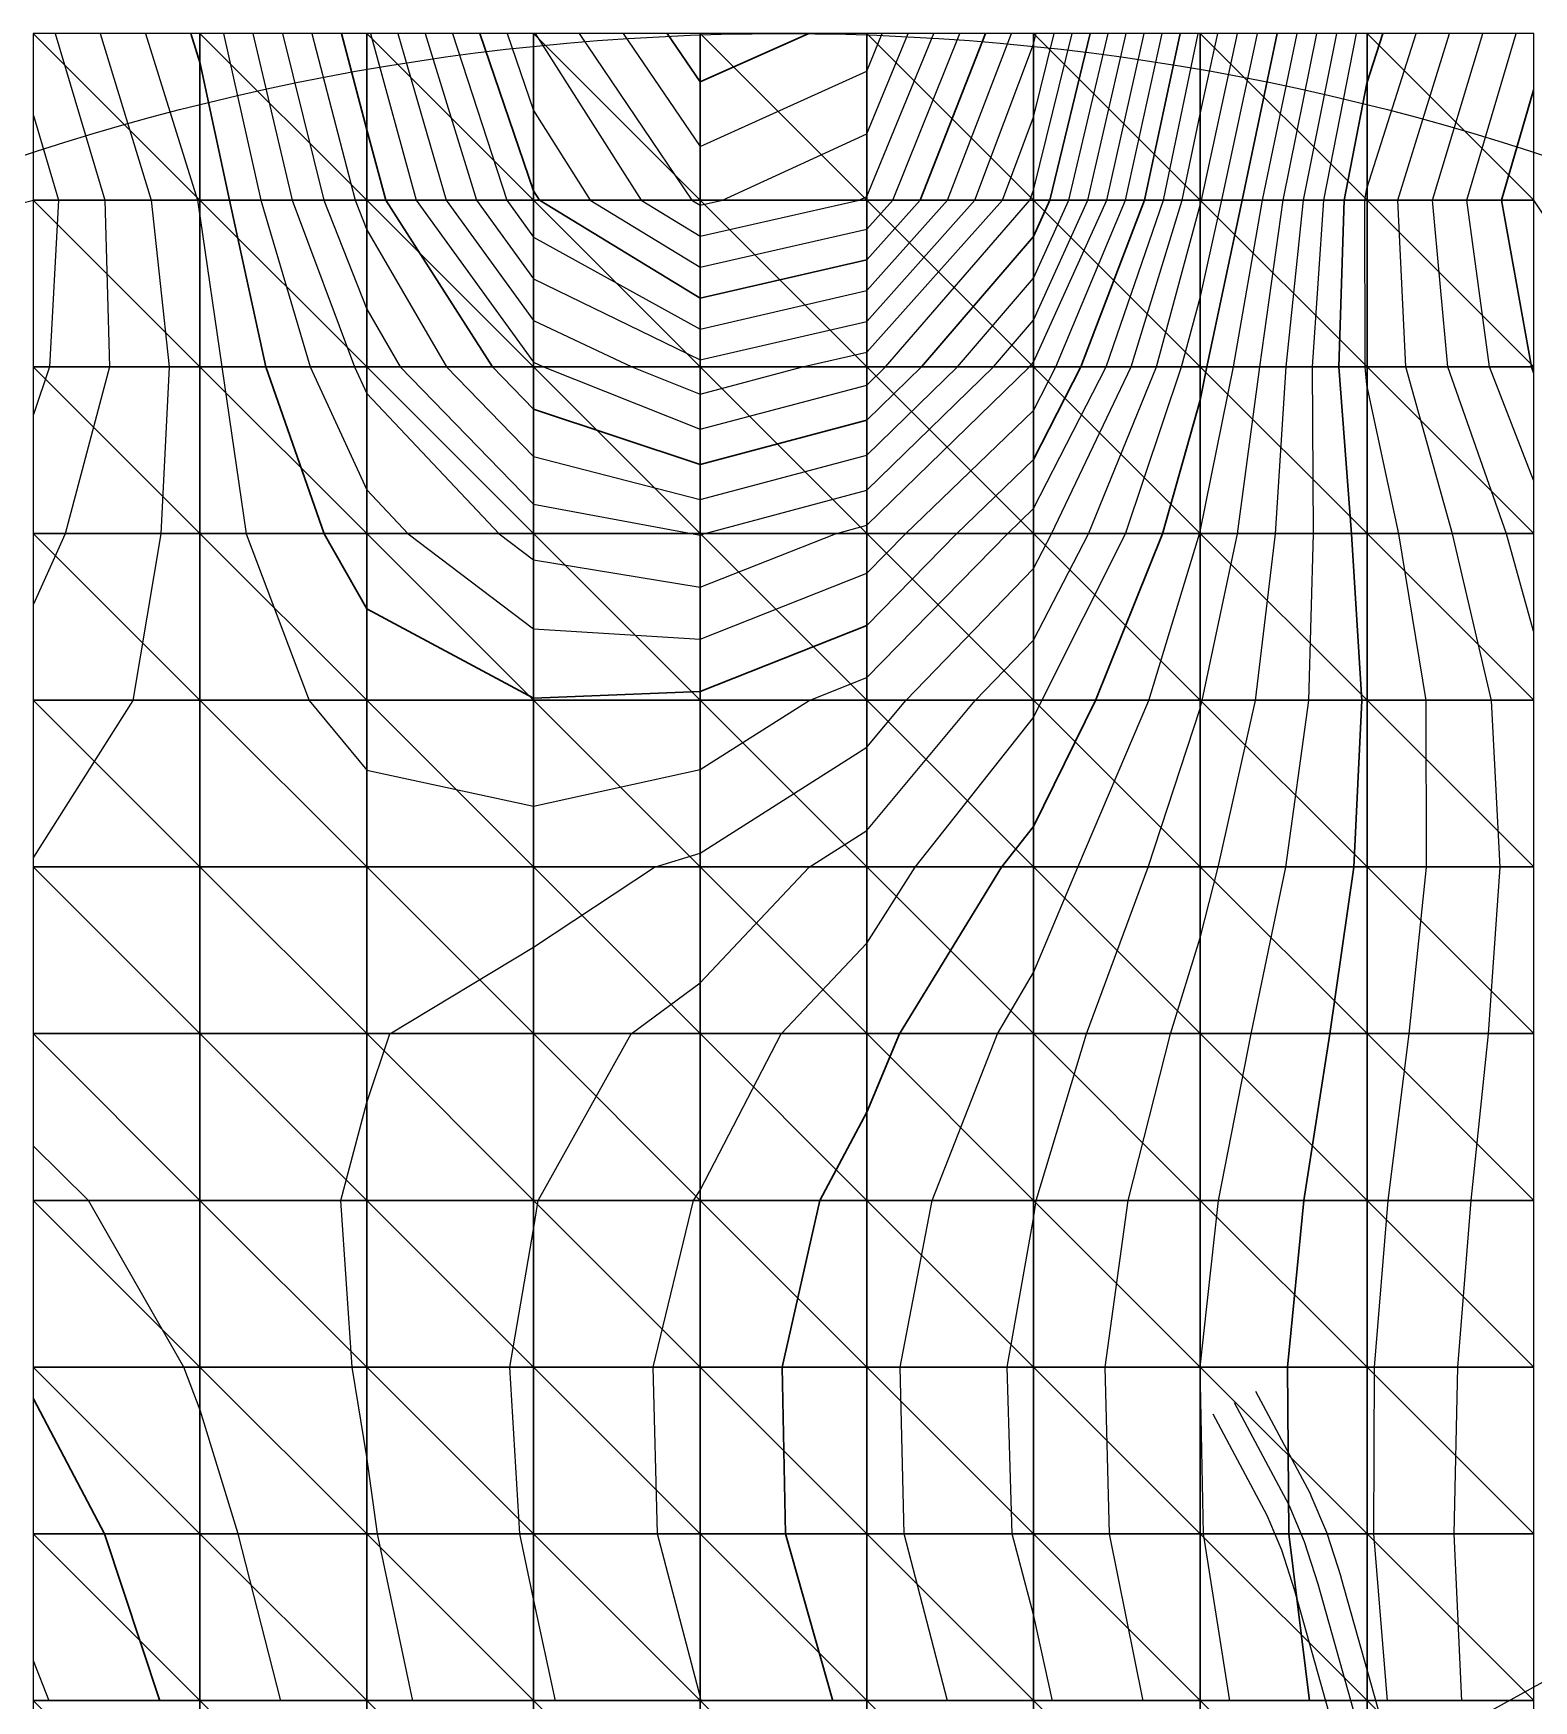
# Model space of a CAD drawing. Header units: metres. Extents: x -746 to 502, y -636 to 300.
# Drawn here: x -93.1 to 93.1, y 93.1 to 300 of the extents above; entities that cross this region are included whole.
import ezdxf

# ---------------------------------------------------------------- set-up
doc = ezdxf.new("R2010")
doc.units = ezdxf.units.M
for name, color, linetype in [('TOPO_AOI', 6, 'Continuous'), ('TOPO_CONT_MAJR', 7, 'Continuous'), ('TOPO_CONT_MINR', 249, 'Continuous'), ('TOPO_ELEV', 9, 'Continuous'), ('TOPO_HYDR_BASN', 140, 'Continuous'), ('TOPO_HYDR_STRM', 5, 'Continuous'), ('TOPO_ROAD', 3, 'Continuous')]:
    doc.layers.add(name, color=color, linetype=linetype)

msp = doc.modelspace()

# ---------------------------------------------------------------- linework, layer by layer
at = {"layer": 'TIN_SURFACE', "color": 252}
for points in [[(-93.11, 279.33, 614.54), (-72.42, 279.33, 610.94), (-93.11, 300.02, 613.48)], [(-72.42, 279.33, 610.94), (-72.42, 300.02, 609.79), (-93.11, 300.02, 613.48)], [(-72.42, 279.33, 610.94), (-51.73, 279.33, 605.63), (-72.42, 300.02, 609.79)], [(-51.73, 279.33, 605.63), (-51.73, 300.02, 604.14), (-72.42, 300.02, 609.79)], [(-51.73, 279.33, 605.63), (-31.04, 279.33, 600.12), (-51.73, 300.02, 604.14)], [(-31.04, 279.33, 600.12), (-31.04, 300.02, 598.04), (-51.73, 300.02, 604.14)], [(-31.04, 279.33, 600.12), (-10.35, 279.33, 596.84), (-31.04, 300.02, 598.04)], [(-10.35, 279.33, 596.84), (-10.35, 300.02, 594.25), (-31.04, 300.02, 598.04)], [(-10.35, 279.33, 596.84), (10.35, 279.33, 598.06), (-10.35, 300.02, 594.25)], [(10.35, 279.33, 598.06), (10.35, 300.02, 595.4), (-10.35, 300.02, 594.25)], [(10.35, 279.33, 598.06), (31.04, 279.33, 604.14), (10.35, 300.02, 595.4)], [(31.04, 279.33, 604.14), (31.04, 300.02, 601.85), (10.35, 300.02, 595.4)], [(31.04, 279.33, 604.14), (51.73, 279.33, 612.95), (31.04, 300.02, 601.85)], [(51.73, 279.33, 612.95), (51.73, 300.02, 611.11), (31.04, 300.02, 601.85)], [(51.73, 279.33, 612.95), (72.42, 279.33, 621.11), (51.73, 300.02, 611.11)], [(72.42, 279.33, 621.11), (72.42, 300.02, 619.53), (51.73, 300.02, 611.11)], [(72.42, 279.33, 621.11), (93.11, 279.33, 625.92), (72.42, 300.02, 619.53)], [(93.11, 279.33, 625.92), (93.11, 300.02, 624.52), (72.42, 300.02, 619.53)], [(-93.11, 258.64, 614.27), (-72.42, 258.64, 611.49), (-93.11, 279.33, 614.54)], [(-72.42, 258.64, 611.49), (-72.42, 279.33, 610.94), (-93.11, 279.33, 614.54)], [(-72.42, 258.64, 611.49), (-51.73, 258.64, 607.73), (-72.42, 279.33, 610.94)], [(-51.73, 258.64, 607.73), (-51.73, 279.33, 605.63), (-72.42, 279.33, 610.94)], [(-51.73, 258.64, 607.73), (-31.04, 258.64, 604.11), (-51.73, 279.33, 605.63)], [(-31.04, 258.64, 604.11), (-31.04, 279.33, 600.12), (-51.73, 279.33, 605.63)], [(-31.04, 258.64, 604.11), (-10.35, 258.64, 602.23), (-31.04, 279.33, 600.12)], [(-10.35, 258.64, 602.23), (-10.35, 279.33, 596.84), (-31.04, 279.33, 600.12)], [(-10.35, 258.64, 602.23), (10.35, 258.64, 603.49), (-10.35, 279.33, 596.84)], [(10.35, 258.64, 603.49), (10.35, 279.33, 598.06), (-10.35, 279.33, 596.84)], [(10.35, 258.64, 603.49), (31.04, 258.64, 608.11), (10.35, 279.33, 598.06)], [(31.04, 258.64, 608.11), (31.04, 279.33, 604.14), (10.35, 279.33, 598.06)], [(31.04, 258.64, 608.11), (51.73, 258.64, 614.75), (31.04, 279.33, 604.14)], [(51.73, 258.64, 614.75), (51.73, 279.33, 612.95), (31.04, 279.33, 604.14)], [(51.73, 258.64, 614.75), (72.42, 258.64, 621.07), (51.73, 279.33, 612.95)], [(72.42, 258.64, 621.07), (72.42, 279.33, 621.11), (51.73, 279.33, 612.95)], [(72.42, 258.64, 621.07), (93.11, 258.64, 625.05), (72.42, 279.33, 621.11)], [(93.11, 258.64, 625.05), (93.11, 279.33, 625.92), (72.42, 279.33, 621.11)], [(-93.11, 237.95, 613.33), (-72.42, 237.95, 611.59), (-93.11, 258.64, 614.27)], [(-72.42, 237.95, 611.59), (-72.42, 258.64, 611.49), (-93.11, 258.64, 614.27)], [(-72.42, 237.95, 611.59), (-51.73, 237.95, 609.45), (-72.42, 258.64, 611.49)], [(-51.73, 237.95, 609.45), (-51.73, 258.64, 607.73), (-72.42, 258.64, 611.49)], [(-51.73, 237.95, 609.45), (-31.04, 237.95, 607.62), (-51.73, 258.64, 607.73)], [(-31.04, 237.95, 607.62), (-31.04, 258.64, 604.11), (-51.73, 258.64, 607.73)], [(-31.04, 237.95, 607.62), (-10.35, 237.95, 606.97), (-31.04, 258.64, 604.11)], [(-10.35, 237.95, 606.97), (-10.35, 258.64, 602.23), (-31.04, 258.64, 604.11)], [(-10.35, 237.95, 606.97), (10.35, 237.95, 608.24), (-10.35, 258.64, 602.23)], [(10.35, 237.95, 608.24), (10.35, 258.64, 603.49), (-10.35, 258.64, 602.23)], [(10.35, 237.95, 608.24), (31.04, 237.95, 611.51), (10.35, 258.64, 603.49)], [(31.04, 237.95, 611.51), (31.04, 258.64, 608.11), (10.35, 258.64, 603.49)], [(31.04, 237.95, 611.51), (51.73, 237.95, 616.02), (31.04, 258.64, 608.11)], [(51.73, 237.95, 616.02), (51.73, 258.64, 614.75), (31.04, 258.64, 608.11)], [(51.73, 237.95, 616.02), (72.42, 237.95, 620.41), (51.73, 258.64, 614.75)], [(72.42, 237.95, 620.41), (72.42, 258.64, 621.07), (51.73, 258.64, 614.75)], [(72.42, 237.95, 620.41), (93.11, 237.95, 623.5), (72.42, 258.64, 621.07)], [(93.11, 237.95, 623.5), (93.11, 258.64, 625.05), (72.42, 258.64, 621.07)], [(-93.11, 217.26, 612.55), (-72.42, 217.26, 611.63), (-93.11, 237.95, 613.33)], [(-72.42, 217.26, 611.63), (-72.42, 237.95, 611.59), (-93.11, 237.95, 613.33)], [(-72.42, 217.26, 611.63), (-51.73, 217.26, 610.67), (-72.42, 237.95, 611.59)], [(-51.73, 217.26, 610.67), (-51.73, 237.95, 609.45), (-72.42, 237.95, 611.59)], [(-51.73, 217.26, 610.67), (-31.04, 217.26, 610.03), (-51.73, 237.95, 609.45)], [(-31.04, 217.26, 610.03), (-31.04, 237.95, 607.62), (-51.73, 237.95, 609.45)], [(-31.04, 217.26, 610.03), (-10.35, 217.26, 610.17), (-31.04, 237.95, 607.62)], [(-10.35, 217.26, 610.17), (-10.35, 237.95, 606.97), (-31.04, 237.95, 607.62)], [(-10.35, 217.26, 610.17), (10.35, 217.26, 611.44), (-10.35, 237.95, 606.97)], [(10.35, 217.26, 611.44), (10.35, 237.95, 608.24), (-10.35, 237.95, 606.97)], [(10.35, 217.26, 611.44), (31.04, 217.26, 613.84), (10.35, 237.95, 608.24)], [(31.04, 217.26, 613.84), (31.04, 237.95, 611.51), (10.35, 237.95, 608.24)], [(31.04, 217.26, 613.84), (51.73, 217.26, 616.96), (31.04, 237.95, 611.51)], [(51.73, 217.26, 616.96), (51.73, 237.95, 616.02), (31.04, 237.95, 611.51)], [(51.73, 217.26, 616.96), (72.42, 217.26, 620.1), (51.73, 237.95, 616.02)], [(72.42, 217.26, 620.1), (72.42, 237.95, 620.41), (51.73, 237.95, 616.02)], [(72.42, 217.26, 620.1), (93.11, 217.26, 622.64), (72.42, 237.95, 620.41)], [(93.11, 217.26, 622.64), (93.11, 237.95, 623.5), (72.42, 237.95, 620.41)], [(-93.11, 196.57, 611.97), (-72.42, 196.57, 611.66), (-93.11, 217.26, 612.55)], [(-72.42, 196.57, 611.66), (-72.42, 217.26, 611.63), (-93.11, 217.26, 612.55)], [(-72.42, 196.57, 611.66), (-51.73, 196.57, 611.46), (-72.42, 217.26, 611.63)], [(-51.73, 196.57, 611.46), (-51.73, 217.26, 610.67), (-72.42, 217.26, 611.63)], [(-51.73, 196.57, 611.46), (-31.04, 196.57, 611.56), (-51.73, 217.26, 610.67)], [(-31.04, 196.57, 611.56), (-31.04, 217.26, 610.03), (-51.73, 217.26, 610.67)], [(-31.04, 196.57, 611.56), (-10.35, 196.57, 612.17), (-31.04, 217.26, 610.03)], [(-10.35, 196.57, 612.17), (-10.35, 217.26, 610.17), (-31.04, 217.26, 610.03)], [(-10.35, 196.57, 612.17), (10.35, 196.57, 613.44), (-10.35, 217.26, 610.17)], [(10.35, 196.57, 613.44), (10.35, 217.26, 611.44), (-10.35, 217.26, 610.17)], [(10.35, 196.57, 613.44), (31.04, 196.57, 615.37), (10.35, 217.26, 611.44)], [(31.04, 196.57, 615.37), (31.04, 217.26, 613.84), (10.35, 217.26, 611.44)], [(31.04, 196.57, 615.37), (51.73, 196.57, 617.74), (31.04, 217.26, 613.84)], [(51.73, 196.57, 617.74), (51.73, 217.26, 616.96), (31.04, 217.26, 613.84)], [(51.73, 196.57, 617.74), (72.42, 196.57, 620.19), (51.73, 217.26, 616.96)], [(72.42, 196.57, 620.19), (72.42, 217.26, 620.1), (51.73, 217.26, 616.96)], [(72.42, 196.57, 620.19), (93.11, 196.57, 622.45), (72.42, 217.26, 620.1)], [(93.11, 196.57, 622.45), (93.11, 217.26, 622.64), (72.42, 217.26, 620.1)], [(-93.11, 175.88, 611.42), (-72.42, 175.88, 611.6), (-93.11, 196.57, 611.97)], [(-72.42, 175.88, 611.6), (-72.42, 196.57, 611.66), (-93.11, 196.57, 611.97)], [(-72.42, 175.88, 611.6), (-51.73, 175.88, 611.92), (-72.42, 196.57, 611.66)], [(-51.73, 175.88, 611.92), (-51.73, 196.57, 611.46), (-72.42, 196.57, 611.66)], [(-51.73, 175.88, 611.92), (-31.04, 175.88, 612.48), (-51.73, 196.57, 611.46)], [(-31.04, 175.88, 612.48), (-31.04, 196.57, 611.56), (-51.73, 196.57, 611.46)], [(-31.04, 175.88, 612.48), (-10.35, 175.88, 613.37), (-31.04, 196.57, 611.56)], [(-10.35, 175.88, 613.37), (-10.35, 196.57, 612.17), (-31.04, 196.57, 611.56)], [(-10.35, 175.88, 613.37), (10.35, 175.88, 614.67), (-10.35, 196.57, 612.17)], [(10.35, 175.88, 614.67), (10.35, 196.57, 613.44), (-10.35, 196.57, 612.17)], [(10.35, 175.88, 614.67), (31.04, 175.88, 616.37), (10.35, 196.57, 613.44)], [(31.04, 175.88, 616.37), (31.04, 196.57, 615.37), (10.35, 196.57, 613.44)], [(31.04, 175.88, 616.37), (51.73, 175.88, 618.36), (31.04, 196.57, 615.37)], [(51.73, 175.88, 618.36), (51.73, 196.57, 617.74), (31.04, 196.57, 615.37)], [(51.73, 175.88, 618.36), (72.42, 175.88, 620.47), (51.73, 196.57, 617.74)], [(72.42, 175.88, 620.47), (72.42, 196.57, 620.19), (51.73, 196.57, 617.74)], [(72.42, 175.88, 620.47), (93.11, 175.88, 622.57), (72.42, 196.57, 620.19)], [(93.11, 175.88, 622.57), (93.11, 196.57, 622.45), (72.42, 196.57, 620.19)], [(-93.11, 155.18, 610.8), (-72.42, 155.18, 611.4), (-93.11, 175.88, 611.42)], [(-72.42, 155.18, 611.4), (-72.42, 175.88, 611.6), (-93.11, 175.88, 611.42)], [(-72.42, 155.18, 611.4), (-51.73, 155.18, 612.11), (-72.42, 175.88, 611.6)], [(-51.73, 155.18, 612.11), (-51.73, 175.88, 611.92), (-72.42, 175.88, 611.6)], [(-51.73, 155.18, 612.11), (-31.04, 155.18, 612.97), (-51.73, 175.88, 611.92)], [(-31.04, 155.18, 612.97), (-31.04, 175.88, 612.48), (-51.73, 175.88, 611.92)], [(-31.04, 155.18, 612.97), (-10.35, 155.18, 614.04), (-31.04, 175.88, 612.48)], [(-10.35, 155.18, 614.04), (-10.35, 175.88, 613.37), (-31.04, 175.88, 612.48)], [(-10.35, 155.18, 614.04), (10.35, 155.18, 615.37), (-10.35, 175.88, 613.37)], [(10.35, 155.18, 615.37), (10.35, 175.88, 614.67), (-10.35, 175.88, 613.37)], [(10.35, 155.18, 615.37), (31.04, 155.18, 616.97), (10.35, 175.88, 614.67)], [(31.04, 155.18, 616.97), (31.04, 175.88, 616.37), (10.35, 175.88, 614.67)], [(31.04, 155.18, 616.97), (51.73, 155.18, 618.79), (31.04, 175.88, 616.37)], [(51.73, 155.18, 618.79), (51.73, 175.88, 618.36), (31.04, 175.88, 616.37)], [(51.73, 155.18, 618.79), (72.42, 155.18, 620.74), (51.73, 175.88, 618.36)], [(72.42, 155.18, 620.74), (72.42, 175.88, 620.47), (51.73, 175.88, 618.36)], [(72.42, 155.18, 620.74), (93.11, 155.18, 622.76), (72.42, 175.88, 620.47)], [(93.11, 155.18, 622.76), (93.11, 175.88, 622.57), (72.42, 175.88, 620.47)], [(-93.11, 134.49, 610.13), (-72.42, 134.49, 611.09), (-93.11, 155.18, 610.8)], [(-72.42, 134.49, 611.09), (-72.42, 155.18, 611.4), (-93.11, 155.18, 610.8)], [(-72.42, 134.49, 611.09), (-51.73, 134.49, 612.09), (-72.42, 155.18, 611.4)], [(-51.73, 134.49, 612.09), (-51.73, 155.18, 612.11), (-72.42, 155.18, 611.4)], [(-51.73, 134.49, 612.09), (-31.04, 134.49, 613.15), (-51.73, 155.18, 612.11)], [(-31.04, 134.49, 613.15), (-31.04, 155.18, 612.97), (-51.73, 155.18, 612.11)], [(-31.04, 134.49, 613.15), (-10.35, 134.49, 614.33), (-31.04, 155.18, 612.97)], [(-10.35, 134.49, 614.33), (-10.35, 155.18, 614.04), (-31.04, 155.18, 612.97)], [(-10.35, 134.49, 614.33), (10.35, 134.49, 615.69), (-10.35, 155.18, 614.04)], [(10.35, 134.49, 615.69), (10.35, 155.18, 615.37), (-10.35, 155.18, 614.04)], [(10.35, 134.49, 615.69), (31.04, 134.49, 617.25), (10.35, 155.18, 615.37)], [(31.04, 134.49, 617.25), (31.04, 155.18, 616.97), (10.35, 155.18, 615.37)], [(31.04, 134.49, 617.25), (51.73, 134.49, 619), (31.04, 155.18, 616.97)], [(51.73, 134.49, 619), (51.73, 155.18, 618.79), (31.04, 155.18, 616.97)], [(51.73, 134.49, 619), (72.42, 134.49, 620.91), (51.73, 155.18, 618.79)], [(72.42, 134.49, 620.91), (72.42, 155.18, 620.74), (51.73, 155.18, 618.79)], [(72.42, 134.49, 620.91), (93.11, 134.49, 622.91), (72.42, 155.18, 620.74)], [(93.11, 134.49, 622.91), (93.11, 155.18, 622.76), (72.42, 155.18, 620.74)], [(-93.11, 113.8, 609.46), (-72.42, 113.8, 610.73), (-93.11, 134.49, 610.13)], [(-72.42, 113.8, 610.73), (-72.42, 134.49, 611.09), (-93.11, 134.49, 610.13)], [(-72.42, 113.8, 610.73), (-51.73, 113.8, 611.92), (-72.42, 134.49, 611.09)], [(-51.73, 113.8, 611.92), (-51.73, 134.49, 612.09), (-72.42, 134.49, 611.09)], [(-51.73, 113.8, 611.92), (-31.04, 113.8, 613.1), (-51.73, 134.49, 612.09)], [(-31.04, 113.8, 613.1), (-31.04, 134.49, 613.15), (-51.73, 134.49, 612.09)], [(-31.04, 113.8, 613.1), (-10.35, 113.8, 614.31), (-31.04, 134.49, 613.15)], [(-10.35, 113.8, 614.31), (-10.35, 134.49, 614.33), (-31.04, 134.49, 613.15)], [(-10.35, 113.8, 614.31), (10.35, 113.8, 615.66), (-10.35, 134.49, 614.33)], [(10.35, 113.8, 615.66), (10.35, 134.49, 615.69), (-10.35, 134.49, 614.33)], [(10.35, 113.8, 615.66), (31.04, 113.8, 617.2), (10.35, 134.49, 615.69)], [(31.04, 113.8, 617.2), (31.04, 134.49, 617.25), (10.35, 134.49, 615.69)], [(31.04, 113.8, 617.2), (51.73, 113.8, 618.96), (31.04, 134.49, 617.25)], [(51.73, 113.8, 618.96), (51.73, 134.49, 619), (31.04, 134.49, 617.25)], [(51.73, 113.8, 618.96), (72.42, 113.8, 620.91), (51.73, 134.49, 619)], [(72.42, 113.8, 620.91), (72.42, 134.49, 620.91), (51.73, 134.49, 619)], [(72.42, 113.8, 620.91), (93.11, 113.8, 622.99), (72.42, 134.49, 620.91)], [(93.11, 113.8, 622.99), (93.11, 134.49, 622.91), (72.42, 134.49, 620.91)], [(-93.11, 93.11, 608.86), (-72.42, 93.11, 610.36), (-93.11, 113.8, 609.46)], [(-72.42, 93.11, 610.36), (-72.42, 113.8, 610.73), (-93.11, 113.8, 609.46)], [(-72.42, 93.11, 610.36), (-51.73, 93.11, 611.68), (-72.42, 113.8, 610.73)], [(-51.73, 93.11, 611.68), (-51.73, 113.8, 611.92), (-72.42, 113.8, 610.73)], [(-51.73, 93.11, 611.68), (-31.04, 93.11, 612.85), (-51.73, 113.8, 611.92)], [(-31.04, 93.11, 612.85), (-31.04, 113.8, 613.1), (-51.73, 113.8, 611.92)], [(-31.04, 93.11, 612.85), (-10.35, 93.11, 613.99), (-31.04, 113.8, 613.1)], [(-10.35, 93.11, 613.99), (-10.35, 113.8, 614.31), (-31.04, 113.8, 613.1)], [(-10.35, 93.11, 613.99), (10.35, 93.11, 615.26), (-10.35, 113.8, 614.31)], [(10.35, 93.11, 615.26), (10.35, 113.8, 615.66), (-10.35, 113.8, 614.31)], [(10.35, 93.11, 615.26), (31.04, 93.11, 616.79), (10.35, 113.8, 615.66)], [(31.04, 93.11, 616.79), (31.04, 113.8, 617.2), (10.35, 113.8, 615.66)], [(31.04, 93.11, 616.79), (51.73, 93.11, 618.63), (31.04, 113.8, 617.2)], [(51.73, 93.11, 618.63), (51.73, 113.8, 618.96), (31.04, 113.8, 617.2)], [(51.73, 93.11, 618.63), (72.42, 93.11, 620.72), (51.73, 113.8, 618.96)], [(72.42, 93.11, 620.72), (72.42, 113.8, 620.91), (51.73, 113.8, 618.96)], [(72.42, 93.11, 620.72), (93.11, 93.11, 622.97), (72.42, 113.8, 620.91)], [(93.11, 93.11, 622.97), (93.11, 113.8, 622.99), (72.42, 113.8, 620.91)], [(-93.11, 72.42, 608.37), (-72.42, 72.42, 610.05), (-93.11, 93.11, 608.86)], [(-72.42, 72.42, 610.05), (-72.42, 93.11, 610.36), (-93.11, 93.11, 608.86)], [(-72.42, 72.42, 610.05), (-51.73, 72.42, 611.39), (-72.42, 93.11, 610.36)], [(-51.73, 72.42, 611.39), (-51.73, 93.11, 611.68), (-72.42, 93.11, 610.36)], [(-51.73, 72.42, 611.39), (-31.04, 72.42, 612.43), (-51.73, 93.11, 611.68)], [(-31.04, 72.42, 612.43), (-31.04, 93.11, 612.85), (-51.73, 93.11, 611.68)], [(-31.04, 72.42, 612.43), (-10.35, 72.42, 613.35), (-31.04, 93.11, 612.85)], [(-10.35, 72.42, 613.35), (-10.35, 93.11, 613.99), (-31.04, 93.11, 612.85)], [(-10.35, 72.42, 613.35), (10.35, 72.42, 614.44), (-10.35, 93.11, 613.99)], [(10.35, 72.42, 614.44), (10.35, 93.11, 615.26), (-10.35, 93.11, 613.99)], [(10.35, 72.42, 614.44), (31.04, 72.42, 615.96), (10.35, 93.11, 615.26)], [(31.04, 72.42, 615.96), (31.04, 93.11, 616.79), (10.35, 93.11, 615.26)], [(31.04, 72.42, 615.96), (51.73, 72.42, 617.97), (31.04, 93.11, 616.79)], [(51.73, 72.42, 617.97), (51.73, 93.11, 618.63), (31.04, 93.11, 616.79)], [(51.73, 72.42, 617.97), (72.42, 72.42, 620.32), (51.73, 93.11, 618.63)], [(72.42, 72.42, 620.32), (72.42, 93.11, 620.72), (51.73, 93.11, 618.63)], [(72.42, 72.42, 620.32), (93.11, 72.42, 622.85), (72.42, 93.11, 620.72)], [(93.11, 72.42, 622.85), (93.11, 93.11, 622.97), (72.42, 93.11, 620.72)]]:
    msp.add_3dface(points, dxfattribs=at)
at = {"layer": 'TOPO_AOI', "color": 6}
msp.add_circle((0, 0), 300, dxfattribs=at)
at = {"layer": 'TOPO_CONT_MAJR', "color": 7, "lineweight": 30}
for points, elevation in [([(-73.57, 300), (-72.41, 296.28)], 610), ([(-54.87, 300), (-51.72, 288.05)], 605), ([(-37.68, 300), (-31.03, 280.48)], 600), ([(-14.44, 300), (-10.34, 294)], 595), ([(-10.34, 294), (3.13, 300)], 595), ([(16.96, 279.31), (25.09, 300)], 600), ([(33.06, 279.31), (38.06, 300)], 605), ([(44.81, 279.31), (49.24, 300)], 610), ([(56.93, 279.31), (61.28, 300)], 615), ([(72.41, 293.84), (74.37, 300)], 620), ([(-72.41, 296.28), (-68.75, 279.31)], 610), ([(69.6, 279.31), (72.41, 293.84)], 620), ([(89.13, 279.31), (93.1, 292.97)], 625), ([(-51.72, 288.05), (-49.37, 279.31)], 605), ([(-31.03, 280.48), (-30.29, 279.31)], 600), ([(-68.75, 279.31), (-64.23, 258.62)], 610), ([(-49.37, 279.31), (-36.11, 258.62)], 605), ([(-30.29, 279.31), (-10.34, 267.17)], 600), ([(10.34, 271.91), (16.96, 279.31)], 600), ([(31.03, 274.82), (33.06, 279.31)], 605), ([(36.92, 258.62), (44.81, 279.31)], 610), ([(52.56, 258.62), (56.93, 279.31)], 615), ([(68.91, 258.62), (69.6, 279.31)], 620), ([(92.84, 258.62), (89.13, 279.31)], 625), ([(17.12, 258.62), (31.03, 274.82)], 605), ([(-10.34, 267.17), (10.34, 271.91)], 600), ([(-64.23, 258.62), (-57.02, 237.93)], 610), ([(-36.11, 258.62), (-31.03, 253.4)], 605), ([(10.34, 252.03), (17.12, 258.62)], 605), ([(31.03, 247.14), (36.92, 258.62)], 610), ([(51.72, 254.48), (52.56, 258.62)], 615), ([(70.49, 237.93), (68.91, 258.62)], 620), ([(93.1, 257.93), (92.84, 258.62)], 625), ([(-31.03, 253.4), (-10.34, 246.53)], 605), ([(47.05, 237.93), (51.72, 254.48)], 615), ([(-10.34, 246.53), (10.34, 252.03)], 605), ([(21.47, 237.93), (31.03, 247.14)], 610), ([(-57.02, 237.93), (-51.72, 228.61)], 610), ([(10.34, 226.54), (21.47, 237.93)], 610), ([(38.71, 217.24), (47.05, 237.93)], 615), ([(71.78, 217.24), (70.49, 237.93)], 620), ([(-51.72, 228.61), (-31.03, 217.5)], 610), ([(-10.34, 218.35), (10.34, 226.54)], 610), ([(-31.03, 217.5), (-10.34, 218.35)], 610), ([(31.03, 201.58), (38.71, 217.24)], 615), ([(64.56, 155.17), (67.81, 175.86), (70.78, 196.55), (71.78, 217.24)], 620), ([(10.34, 166.14), (14.39, 175.86), (27.05, 196.55), (31.03, 201.58)], 615), ([(4.53, 155.17), (10.34, 166.14)], 615), ([(0.25, 113.79), (-0.17, 134.48), (4.53, 155.17)], 615), ([(62.73, 113.79), (62.57, 134.48), (64.56, 155.17)], 620), ([(-84.26, 113.79), (-93.1, 130.57)], 610), ([(-77.39, 93.1), (-84.26, 113.79)], 610), ([(6.11, 93.1), (0.25, 113.79)], 615), ([(65.27, 93.1), (62.73, 113.79)], 620)]:
    msp.add_lwpolyline(points, dxfattribs=dict(at, elevation=elevation))
at = {"layer": 'TOPO_CONT_MINR', "color": 249}
for points, elevation in [([(-90.41, 300), (-84.25, 279.31)], 613), ([(-84.8, 300), (-78.5, 279.31)], 612), ([(-79.19, 300), (-72.75, 279.31)], 611), ([(-69.51, 300), (-64.85, 279.31)], 609), ([(-65.85, 300), (-60.96, 279.31)], 608), ([(-62.19, 300), (-57.07, 279.31)], 607), ([(-58.53, 300), (-53.17, 279.31)], 606), ([(-51.25, 300), (-45.61, 279.31)], 604), ([(-47.85, 300), (-41.86, 279.31)], 603), ([(-44.46, 300), (-38.1, 279.31)], 602), ([(-41.07, 300), (-34.35, 279.31)], 601), ([(-34.28, 300), (-31.03, 290.45)], 599), ([(-30.81, 300), (-17.68, 279.31)], 598), ([(-25.35, 300), (-11.38, 279.31)], 597), ([(-19.89, 300), (-10.34, 286)], 596), ([(10.34, 295.34), (12.26, 300)], 596), ([(10.34, 287.55), (15.47, 300)], 597), ([(10.34, 279.76), (18.67, 300)], 598), ([(13.55, 279.31), (21.88, 300)], 599), ([(20.36, 279.31), (28.29, 300)], 601), ([(23.76, 279.31), (31.03, 298.68)], 602), ([(31.03, 298.68), (31.36, 300)], 602), ([(31.03, 289.62), (33.59, 300)], 603), ([(31.03, 280.55), (35.83, 300)], 604), ([(35.41, 279.31), (40.3, 300)], 606), ([(37.76, 279.31), (42.53, 300)], 607), ([(40.11, 279.31), (44.77, 300)], 608), ([(42.46, 279.31), (47, 300)], 609), ([(47.16, 279.31), (51.47, 300)], 611), ([(51.72, 289.98), (53.9, 300)], 612), ([(51.86, 279.31), (56.36, 300)], 613), ([(54.4, 279.31), (58.82, 300)], 614), ([(59.46, 279.31), (63.74, 300)], 616), ([(62, 279.31), (66.2, 300)], 617), ([(64.53, 279.31), (68.66, 300)], 618), ([(67.06, 279.31), (71.11, 300)], 619), ([(72.41, 280.78), (78.51, 300)], 621), ([(76.23, 279.31), (82.65, 300)], 622), ([(80.53, 279.31), (86.79, 300)], 623), ([(84.83, 279.31), (90.93, 300)], 624), ([(-10.34, 286), (10.34, 295.34)], 596), ([(-93.1, 289.84), (-90, 279.31)], 614), ([(-31.03, 290.45), (-23.99, 279.31)], 599), ([(49.5, 279.31), (51.72, 289.98)], 612), ([(27.17, 279.31), (31.03, 289.62)], 603), ([(-7.56, 279.31), (10.34, 287.55)], 597), ([(9.38, 279.31), (10.34, 279.76)], 598), ([(30.57, 279.31), (31.03, 280.55)], 604), ([(72.13, 279.31), (72.41, 280.78)], 621), ([(-90, 279.31), (-91.11, 258.62)], 614), ([(-84.25, 279.31), (-83.67, 258.62)], 613), ([(-78.5, 279.31), (-76.23, 258.62)], 612), ([(-72.75, 279.31), (-72.41, 277.1)], 611), ([(-64.85, 279.31), (-58.73, 258.62)], 609), ([(-60.96, 279.31), (-53.23, 258.62)], 608), ([(-57.07, 279.31), (-51.72, 265.78)], 607), ([(-53.17, 279.31), (-51.72, 275.64)], 606), ([(-45.61, 279.31), (-31.03, 259.21)], 604), ([(-41.86, 279.31), (-31.03, 264.39)], 603), ([(-38.1, 279.31), (-31.03, 269.56)], 602), ([(-34.35, 279.31), (-31.03, 274.74)], 601), ([(-23.99, 279.31), (-10.34, 271.01)], 599), ([(-17.68, 279.31), (-10.34, 274.84)], 598), ([(-11.38, 279.31), (-10.34, 278.68)], 597), ([(-10.34, 278.68), (-7.56, 279.31)], 597), ([(-10.34, 274.84), (9.38, 279.31)], 598), ([(10.34, 275.72), (13.55, 279.31)], 599), ([(10.34, 268.09), (20.36, 279.31)], 601), ([(10.34, 264.28), (23.76, 279.31)], 602), ([(10.34, 260.47), (27.17, 279.31)], 603), ([(12.64, 258.62), (30.57, 279.31)], 604), ([(31.03, 269.62), (35.41, 279.31)], 606), ([(31.03, 264.41), (37.76, 279.31)], 607), ([(31.03, 259.21), (40.11, 279.31)], 608), ([(33.8, 258.62), (42.46, 279.31)], 609), ([(40.04, 258.62), (47.16, 279.31)], 611), ([(43.16, 258.62), (49.5, 279.31)], 612), ([(46.28, 258.62), (51.72, 278.68)], 613), ([(51.72, 278.68), (51.86, 279.31)], 613), ([(51.72, 267.19), (54.4, 279.31)], 614), ([(55.83, 258.62), (59.46, 279.31)], 616), ([(59.1, 258.62), (62, 279.31)], 617), ([(62.37, 258.62), (64.53, 279.31)], 618), ([(65.64, 258.62), (67.06, 279.31)], 619), ([(72.18, 258.62), (72.13, 279.31)], 621), ([(77.25, 258.62), (76.23, 279.31)], 622), ([(82.44, 258.62), (80.53, 279.31)], 623), ([(87.64, 258.62), (84.83, 279.31)], 624), ([(-72.41, 277.1), (-69.73, 258.62)], 611), ([(-51.72, 275.64), (-41.84, 258.62)], 606), ([(-10.34, 271.01), (10.34, 275.72)], 599), ([(-31.03, 274.74), (-10.34, 263.33)], 601), ([(-31.03, 269.56), (-10.34, 259.5)], 602), ([(21.59, 258.62), (31.03, 269.62)], 606), ([(-10.34, 263.33), (10.34, 268.09)], 601), ([(49.4, 258.62), (51.72, 267.19)], 614), ([(-51.72, 265.78), (-47.57, 258.62)], 607), ([(-31.03, 264.39), (-18.81, 258.62)], 603), ([(-10.34, 259.5), (10.34, 264.28)], 602), ([(26.06, 258.62), (31.03, 264.41)], 607), ([(-31.03, 259.21), (-29.78, 258.62)], 604), ([(2.35, 258.62), (10.34, 260.47)], 603), ([(30.53, 258.62), (31.03, 259.21)], 608), ([(-91.11, 258.62), (-93.1, 252.7)], 614), ([(-83.67, 258.62), (-89.15, 237.93)], 613), ([(-76.23, 258.62), (-77.29, 237.93)], 612), ([(-69.73, 258.62), (-66.71, 237.93)], 611), ([(-58.73, 258.62), (-51.72, 243.36)], 609), ([(-53.23, 258.62), (-51.72, 255.34)], 608), ([(-47.57, 258.62), (-31.03, 241.61)], 607), ([(-41.84, 258.62), (-31.03, 247.5)], 606), ([(-29.78, 258.62), (-10.34, 250.9)], 604), ([(-18.81, 258.62), (-10.34, 255.26)], 603), ([(-10.34, 255.26), (2.35, 258.62)], 603), ([(10.34, 256.38), (12.64, 258.62)], 604), ([(10.34, 247.68), (21.59, 258.62)], 606), ([(10.34, 243.32), (26.06, 258.62)], 607), ([(10.34, 238.97), (30.53, 258.62)], 608), ([(31.03, 253.23), (33.8, 258.62)], 609), ([(31.03, 241.05), (40.04, 258.62)], 611), ([(33.27, 237.93), (43.16, 258.62)], 612), ([(37.87, 237.93), (46.28, 258.62)], 613), ([(42.46, 237.93), (49.4, 258.62)], 614), ([(51.72, 238.2), (55.83, 258.62)], 616), ([(56.36, 237.93), (59.1, 258.62)], 617), ([(61.07, 237.93), (62.37, 258.62)], 618), ([(65.78, 237.93), (65.64, 258.62)], 619), ([(72.41, 256.42), (72.18, 258.62)], 621), ([(83.05, 237.93), (77.25, 258.62)], 622), ([(89.73, 237.93), (82.44, 258.62)], 623), ([(93.1, 244.56), (87.64, 258.62)], 624), ([(-51.72, 255.34), (-35.29, 237.93)], 608), ([(-10.34, 250.9), (10.34, 256.38)], 604), ([(76.36, 237.93), (72.41, 256.42)], 621), ([(15.16, 237.93), (31.03, 253.23)], 609), ([(-31.03, 247.5), (-10.34, 242.17)], 606), ([(-10.34, 242.17), (10.34, 247.68)], 606), ([(-51.72, 243.36), (-46.6, 237.93)], 609), ([(-9.9, 237.93), (10.34, 243.32)], 607), ([(-31.03, 241.61), (-11.2, 237.93)], 607), ([(27.79, 237.93), (31.03, 241.05)], 611), ([(6.44, 237.93), (10.34, 238.97)], 608), ([(51.65, 237.93), (51.72, 238.2)], 616), ([(-89.15, 237.93), (-93.1, 229.17)], 613), ([(-77.29, 237.93), (-80.74, 217.24)], 612), ([(-66.71, 237.93), (-58.86, 217.24)], 611), ([(-46.6, 237.93), (-31.03, 226.1)], 609), ([(-35.29, 237.93), (-31.03, 234.7)], 608), ([(-11.2, 237.93), (-10.34, 237.76)], 607), ([(-10.34, 237.76), (-9.9, 237.93)], 607), ([(-10.34, 231.29), (6.44, 237.93)], 608), ([(10.34, 233.01), (15.16, 237.93)], 609), ([(10.34, 220.07), (27.79, 237.93)], 611), ([(31.03, 233.61), (33.27, 237.93)], 612), ([(31.03, 224.72), (37.87, 237.93)], 613), ([(32.08, 217.24), (42.46, 237.93)], 614), ([(45.34, 217.24), (51.65, 237.93)], 616), ([(51.97, 217.24), (56.36, 237.93)], 617), ([(58.58, 217.24), (61.07, 237.93)], 618), ([(65.18, 217.24), (65.78, 237.93)], 619), ([(79.76, 217.24), (76.36, 237.93)], 621), ([(87.88, 217.24), (83.05, 237.93)], 622), ([(93.1, 225.82), (89.73, 237.93)], 623), ([(-31.03, 234.7), (-10.34, 231.29)], 608), ([(-10.34, 224.82), (10.34, 233.01)], 609), ([(15.19, 217.24), (31.03, 233.61)], 612), ([(-31.03, 226.1), (-10.34, 224.82)], 609), ([(23.79, 217.24), (31.03, 224.72)], 613), ([(3.2, 217.24), (10.34, 220.07)], 611), ([(-80.74, 217.24), (-93.1, 197.78)], 612), ([(-58.86, 217.24), (-51.72, 208.59)], 611), ([(-10.34, 208.65), (3.2, 217.24)], 611), ([(10.34, 211.43), (15.19, 217.24)], 612), ([(10.34, 201.11), (23.79, 217.24)], 613), ([(31.03, 215.1), (32.08, 217.24)], 614), ([(31.03, 183.48), (36.53, 196.55), (45.34, 217.24)], 616), ([(31.37, 155.17), (37.62, 175.86), (45.27, 196.55), (51.72, 216.24)], 617), ([(51.72, 216.24), (51.97, 217.24)], 617), ([(51.72, 187.78), (53.93, 196.55), (58.58, 217.24)], 618), ([(53.99, 155.17), (58.03, 175.86), (62.36, 196.55), (65.18, 217.24)], 619), ([(75.06, 155.17), (77.64, 175.86), (79.8, 196.55), (79.76, 217.24)], 621), ([(85.34, 155.17), (87.5, 175.86), (88.96, 196.55), (87.88, 217.24)], 622), ([(10.34, 187.13), (16.33, 196.55), (31.03, 215.1)], 614), ([(-10.34, 198.28), (10.34, 211.43)], 612), ([(-51.72, 208.59), (-31.03, 204.12)], 611), ([(-31.03, 204.12), (-10.34, 208.65)], 611), ([(-10.34, 182.2), (3.19, 196.55), (10.34, 201.11)], 613), ([(-31.03, 186.61), (-16.01, 196.55), (-10.34, 198.28)], 612), ([(-51.72, 167.34), (-48.87, 175.86), (-31.03, 186.61)], 612), ([(-10.34, 156.47), (-0.29, 175.86), (10.34, 187.13)], 614), ([(42.77, 155.17), (48.02, 175.86), (51.72, 187.78)], 618), ([(-30.43, 155.17), (-18.9, 175.86), (-10.34, 182.2)], 613), ([(18.46, 155.17), (26.57, 175.86), (31.03, 183.48)], 616), ([(-54.93, 155.17), (-51.72, 167.34)], 612), ([(-86.25, 155.17), (-93.1, 161.9)], 611), ([(-11.16, 155.17), (-10.34, 156.47)], 614), ([(-72.41, 129.17), (-74.43, 134.48), (-86.25, 155.17)], 611), ([(-51.72, 123.37), (-53.55, 134.48), (-54.93, 155.17)], 612), ([(-31.03, 151.57), (-30.43, 155.17)], 613), ([(-15.65, 113.79), (-16.17, 134.48), (-11.16, 155.17)], 614), ([(14.97, 113.79), (14.49, 134.48), (18.46, 155.17)], 616), ([(31.03, 152.93), (31.37, 155.17)], 617), ([(40.45, 113.79), (39.94, 134.48), (42.77, 155.17)], 618), ([(52.14, 113.79), (51.73, 134.48), (53.99, 155.17)], 619), ([(73.26, 113.79), (73.35, 134.48), (75.06, 155.17)], 621), ([(83.24, 113.79), (83.68, 134.48), (85.34, 155.17)], 622), ([(-32.73, 113.79), (-33.96, 134.48), (-31.03, 151.57)], 613), ([(28.39, 113.79), (27.78, 134.48), (31.03, 152.93)], 617), ([(-67.69, 113.79), (-72.41, 129.17)], 611), ([(-50.39, 113.79), (-51.72, 123.37)], 612), ([(-62.37, 93.1), (-67.69, 113.79)], 611), ([(-46.01, 93.1), (-50.39, 113.79)], 612), ([(-31.03, 105.73), (-32.73, 113.79)], 613), ([(-10.34, 93.66), (-15.65, 113.79)], 614), ([(20.36, 93.1), (14.97, 113.79)], 616), ([(31.03, 103.78), (28.39, 113.79)], 617), ([(44.65, 93.1), (40.45, 113.79)], 618), ([(55.39, 93.1), (52.14, 113.79)], 619), ([(74.97, 93.1), (73.26, 113.79)], 621), ([(84.2, 93.1), (83.24, 113.79)], 622), ([(-28.31, 93.1), (-31.03, 105.73)], 613), ([(33.4, 93.1), (31.03, 103.78)], 617), ([(-91.14, 93.1), (-93.1, 98.03)], 609), ([(-10.21, 93.1), (-10.34, 93.66)], 614)]:
    msp.add_lwpolyline(points, dxfattribs=dict(at, elevation=elevation))
at = {"layer": 'TOPO_ELEV', "color": 9}
msp.add_point((4.1, 300.02, 647), dxfattribs=at)
at = {"layer": 'TOPO_HYDR_BASN', "color": 140}
msp.add_lwpolyline([(-113.79, -300), (-279.31, -279.31), (-279.31, 93.1), (-258.62, 134.48), (-237.93, 175.86), (-196.55, 237.93), (-175.86, 258.62), (-93.1, 279.31), (93.1, 279.31), (134.48, 217.24), (155.17, -31.03), (155.17, -51.72), (-31.03, -279.31), (-113.79, -300)], close=True, dxfattribs=at)
at = {"layer": 'TOPO_HYDR_STRM', "color": 5}
msp.add_lwpolyline([(-72.42, 175.88), (-51.73, 155.18), (-31.04, 134.49), (-10.35, 113.8), (-10.35, 93.11), (-10.35, 72.42), (-10.35, 51.73), (-10.35, 31.04)], dxfattribs=at)
at = {"layer": 'TOPO_ROAD', "color": 251}
for points, elevation in [([(82.06, 62.72), (69.23, 108.39), (69.2, 108.49), (67.53, 113.73), (67.43, 113.99), (65.5, 118.54), (65.39, 118.78), (58.61, 131.49)], 614.7), ([(76.28, 61.1), (63.47, 106.72), (61.85, 111.78), (60.03, 116.07), (53.31, 128.66)], 614.7), ([(110.23, 104.21), (79.48, 87.25), (79.23, 87.1), (79, 86.92), (78.78, 86.72), (78.59, 86.5), (78.42, 86.26), (78.27, 86.01), (78.15, 85.75), (78.05, 85.47), (77.98, 85.19), (77.94, 84.9), (77.93, 84.6), (77.94, 84.31), (78.82, 75.86), (78.87, 75.55), (78.95, 75.25), (79.06, 74.96), (83.14, 65.71)], 613.22)]:
    msp.add_lwpolyline(points, dxfattribs=dict(at, elevation=elevation))
at = {"layer": 'TOPO_ROAD', "color": 3, "elevation": 614.7}
msp.add_lwpolyline([(79.17, 61.91), (66.34, 107.58), (64.67, 112.82), (62.74, 117.37), (55.96, 130.08)], dxfattribs=at)

doc.saveas('drawing.dxf')
